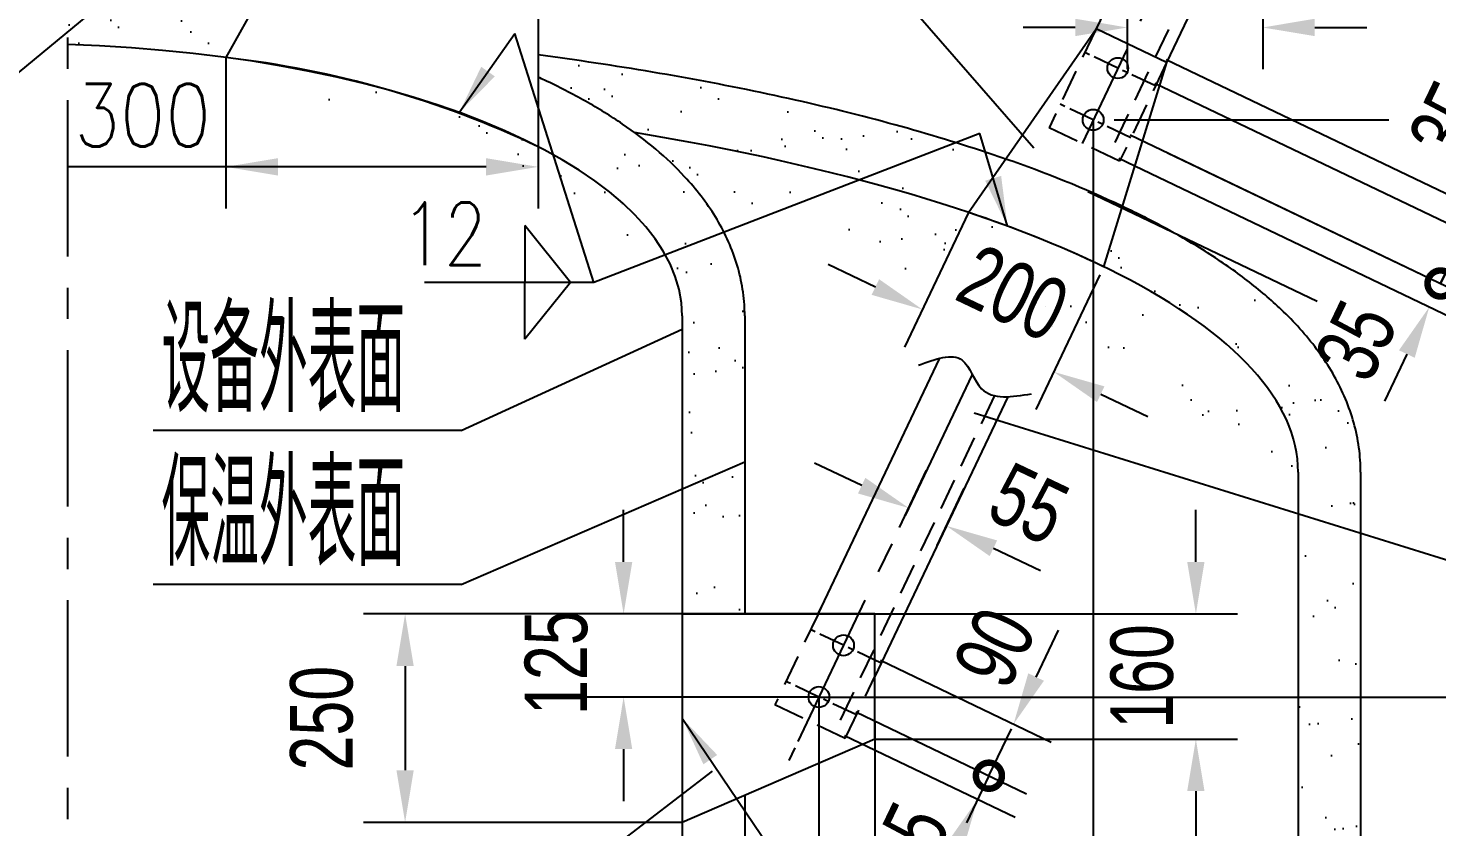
# Model space of a CAD drawing. Extents: x 148 to 221443, y -36682 to 6758.
# Drawn here: x 98401 to 99753, y -20422 to -19655 of the extents above; entities that cross this region are included whole.
import ezdxf
from ezdxf.enums import TextEntityAlignment as Align

# ---------------------------------------------------------------- set-up
doc = ezdxf.new("R2010")
doc.units = 0
doc.header["$LTSCALE"] = 10
doc.header["$MEASUREMENT"] = 0
doc.linetypes.add('CENTERX2', pattern=[4, 2.5, -0.5, 0.5, -0.5])
doc.linetypes.add('HIDDENX2', pattern=[0.75, 0.5, -0.25])
for name, color, linetype in [('1', 1, 'Continuous'), ('2', 4, 'Continuous'), ('CENTER', 1, 'CENTERX2'), ('HIDDEN', 7, 'HIDDENX2'), ('RED', 7, 'Continuous'), ('WHITE', 7, 'Continuous')]:
    doc.layers.add(name, color=color, linetype=linetype)
doc.styles.add('HZ', font='ROMS.SHX', dxfattribs={"width": 0.75, "bigfont": 'GBCBIG.SHX'})
doc.styles.get("Standard").update_dxf_attribs({"font": 'wison_e.shx', "width": 0.75, "bigfont": 'wison_c.shx'})
doc.styles.add('XW', font='ROMANS.shx', dxfattribs={"width": 0.85})
doc.dimstyles.new('DIM1', dxfattribs={"dimscale": 20, "dimtxt": 3, "dimasz": 2.5, "dimexe": 2, "dimexo": 0, "dimgap": 1, "dimtad": 0, "dimdec": 0, "dimzin": 0, "dimdsep": 46, "dimtxsty": 'Standard', "dimcen": 2, "dimclrd": 3, "dimclre": 3, "dimclrt": 3, "dimadec": 0, "dimazin": 0, "dimtfac": 0.666667, "dimtdec": 0, "dimtofl": 0, "dimtmove": 2, "dimatfit": 1, "dimfxl": 2, "dimtvp": 1.333333, "dimtolj": 1, "dimtzin": 0, "dimarcsym": 0})
pattern_1 = [(37.5, (93362.533, -32851.99), (-2.51973, 77.07295), [0, -60.8, 0, -68, 0, -65]), (7.5, (93362.53, -32851.99), (70.7911, 112.88584), [0, -32.8, 0, -54.8, 0, -21]), (327.5, (93313.33, -32851.99), (124.56567, 0.22636), [0, -20, 0, -72, 0, -94]), (317.5, (93313.33, -32851.99), (120.2451, 35.107), [0, -10, 0, -47.2, 0, -54])]

# ---------------------------------------------------------------- blocks, each defined once
blk = doc.blocks.new('_DotSmall')
at = {"layer": 'WHITE', "color": 0, "const_width": 0.5}
blk.add_lwpolyline([(-0.0625, 0, 1), (0.0625, 0, 1)], format="xyb", close=True, dxfattribs=at)
blk = doc.blocks.new('*D1300')
at = {"color": 3, "lineweight": -2}
for p, q in [((99581, -19475.9), (100027.3, -19689.5)), ((99557.5, -19525), (100003.8, -19738.6)), ((99991.2, -19672.3), (100012.8, -19627.2)), ((99946.1, -19766.4), (99924.5, -19811.5))]:
    blk.add_line(p, q, dxfattribs=at)
at = {"color": 3}
blk.add_solid([(99953.6, -19770), (99938.6, -19762.8), (99967.7, -19721.3)], dxfattribs=at)
at = {"layer": 'Defpoints', "color": 0}
for p in [(99581, -19475.9), (99557.5, -19525), (99967.7, -19721.3)]:
    blk.add_point(p, dxfattribs=at)
at = {"color": 3, "lineweight": -2, "xscale": 50, "yscale": 50, "zscale": 50, "rotation": 244.4151718538514}
blk.add_blockref('_DotSmall', (99991.2, -19672.3), dxfattribs=at)
at = {"color": 3, "insert": (99895.5, -19753.2), "char_height": 60, "attachment_point": 5, "rotation": 64.4152}
blk.add_mtext('\\A1;90', dxfattribs=at)
blk = doc.blocks.new('*D1302')
at = {"color": 3, "lineweight": -2}
for p, q in [((100085.8, -19278), (100607, -19278)), ((100567, -19328), (100567, -20247.3)), ((99160, -20297.3), (100607, -20297.3))]:
    blk.add_line(p, q, dxfattribs=at)
at = {"color": 3}
for points in [[(100575.4, -19328), (100558.7, -19328), (100567, -19278)], [(100558.7, -20247.3), (100575.4, -20247.3), (100567, -20297.3)]]:
    blk.add_solid(points, dxfattribs=at)
at = {"layer": 'Defpoints', "color": 0}
for p in [(100085.8, -19278), (99160, -20297.3), (100567, -20297.3)]:
    blk.add_point(p, dxfattribs=at)
at = {"color": 3, "insert": (100487, -19787.7), "char_height": 60, "attachment_point": 5, "rotation": 90}
blk.add_mtext('\\A1;H', dxfattribs=at)
blk = doc.blocks.new('*D1303')
at = {"color": 3, "lineweight": -2}
for p, q in [((99592.1, -19453.5), (100038.1, -19667)), ((99581, -19475.9), (100027.3, -19689.5)), ((100023.6, -19604.6), (100045.2, -19559.5)), ((99991.2, -19672.3), (99969.6, -19717.4))]:
    blk.add_line(p, q, dxfattribs=at)
at = {"color": 3}
blk.add_solid([(100016.1, -19601), (100031.1, -19608.2), (100002, -19649.7)], dxfattribs=at)
at = {"layer": 'Defpoints', "color": 0}
for p in [(99592.1, -19453.5), (99581, -19475.9), (99991.2, -19672.3)]:
    blk.add_point(p, dxfattribs=at)
at = {"color": 3, "lineweight": -2, "xscale": 50, "yscale": 50, "zscale": 50, "rotation": 64.4151718538585}
blk.add_blockref('_DotSmall', (99991.2, -19672.3), dxfattribs=at)
at = {"color": 3, "insert": (99985.6, -19562.8), "char_height": 60, "attachment_point": 5, "rotation": 64.4152}
blk.add_mtext('\\A1;35', dxfattribs=at)
blk = doc.blocks.new('_Small')
at = {"color": 0, "linetype": 'ByBlock', "lineweight": -2}
blk.add_circle((0, 0), 0.25, dxfattribs=at)
blk = doc.blocks.new('*D1304')
at = {"layer": '2', "color": 3, "linetype": 'Continuous', "lineweight": -2}
for p, q in [((99160, -20297.3), (99160, -20736.6)), ((99088.8, -20542.7), (99088.8, -20736.6)), ((99038.8, -20696.6), (98988.8, -20696.6)), ((99160, -20696.6), (99210, -20696.6))]:
    blk.add_line(p, q, dxfattribs=at)
at = {"layer": '2', "color": 3}
blk.add_solid([(99038.8, -20704.9), (99038.8, -20688.2), (99088.8, -20696.6)], dxfattribs=at)
at = {"layer": 'Defpoints', "color": 0}
for p in [(99160, -20297.3), (99088.8, -20542.7), (99160, -20696.6)]:
    blk.add_point(p, dxfattribs=at)
at = {"layer": '2', "color": 3, "lineweight": -2, "xscale": 50, "yscale": 50, "zscale": 50, "rotation": 180}
blk.add_blockref('_Small', (99160, -20696.6), dxfattribs=at)
at = {"layer": '2', "color": 3, "insert": (98937.3, -20647.8), "char_height": 60, "attachment_point": 5}
blk.add_mtext('\\A1;{\\fSimSun|b0|i0|c134|p54;≥}80', dxfattribs=at)
blk = doc.blocks.new('*D1305')
at = {"color": 3, "lineweight": -2}
for p, q in [((99160, -20297.3), (99160, -21020.4)), ((98438.5, -20971.2), (98438.5, -21020.4)), ((98488.5, -20980.4), (99110, -20980.4))]:
    blk.add_line(p, q, dxfattribs=at)
at = {"color": 3}
for points in [[(98488.5, -20972), (98488.5, -20988.7), (98438.5, -20980.4)], [(99110, -20988.7), (99110, -20972), (99160, -20980.4)]]:
    blk.add_solid(points, dxfattribs=at)
at = {"layer": 'Defpoints', "color": 0}
for p in [(99160, -20297.3), (98438.5, -20971.2), (99160, -20980.4)]:
    blk.add_point(p, dxfattribs=at)
at = {"color": 3, "insert": (98799.2, -20900.4), "char_height": 60, "attachment_point": 5}
blk.add_mtext('\\A1;Z', dxfattribs=at)
blk = doc.blocks.new('*D1306')
at = {"color": 3, "lineweight": -2}
for p, q in [((99493.3, -19685.5), (99827.5, -19845.5)), ((99482.5, -19708.1), (99816.7, -19868.1)), ((99813, -19783.2), (99834.6, -19738.1)), ((99780.6, -19850.8), (99759, -19895.9))]:
    blk.add_line(p, q, dxfattribs=at)
at = {"color": 3}
blk.add_solid([(99805.5, -19779.6), (99820.5, -19786.8), (99791.4, -19828.3)], dxfattribs=at)
at = {"layer": 'Defpoints', "color": 0}
for p in [(99493.3, -19685.5), (99482.5, -19708.1), (99780.6, -19850.8)]:
    blk.add_point(p, dxfattribs=at)
at = {"color": 3, "lineweight": -2, "xscale": 50, "yscale": 50, "zscale": 50, "rotation": 64.41517185385057}
blk.add_blockref('_DotSmall', (99780.6, -19850.8), dxfattribs=at)
at = {"color": 3, "insert": (99765.6, -19744.4), "char_height": 60, "attachment_point": 5, "rotation": 64.4152}
blk.add_mtext('\\A1;35', dxfattribs=at)
blk = doc.blocks.new('*D1307')
at = {"color": 3, "lineweight": -2}
for p, q in [((99458.7, -19757.7), (99792.9, -19917.7)), ((99447.9, -19780.2), (99782.1, -19940.2)), ((99756.8, -19900.4), (99778.4, -19855.3)), ((99724.5, -19968.1), (99702.9, -20013.2))]:
    blk.add_line(p, q, dxfattribs=at)
at = {"color": 3}
blk.add_solid([(99732, -19971.7), (99716.9, -19964.5), (99746, -19923)], dxfattribs=at)
at = {"layer": 'Defpoints', "color": 0}
for p in [(99458.7, -19757.7), (99447.9, -19780.2), (99756.8, -19900.4)]:
    blk.add_point(p, dxfattribs=at)
at = {"color": 3, "lineweight": -2, "xscale": 50, "yscale": 50, "zscale": 50, "rotation": 244.4151718538434}
blk.add_blockref('_DotSmall', (99756.8, -19900.4), dxfattribs=at)
at = {"color": 3, "insert": (99675.9, -19955.3), "char_height": 60, "attachment_point": 5, "rotation": 64.4152}
blk.add_mtext('\\A1;35', dxfattribs=at)
blk = doc.blocks.new('*D1308')
at = {"color": 3, "lineweight": -2}
for p, q in [((99482.5, -19708.1), (99816.7, -19868.1)), ((99458.7, -19757.7), (99792.9, -19917.7)), ((99780.6, -19850.8), (99756.8, -19900.4))]:
    blk.add_line(p, q, dxfattribs=at)
at = {"layer": 'Defpoints', "color": 0}
for p in [(99482.5, -19708.1), (99458.7, -19757.7), (99756.8, -19900.4)]:
    blk.add_point(p, dxfattribs=at)
at = {"color": 3, "lineweight": -2, "xscale": 50, "yscale": 50, "zscale": 50}
for p, rotation in [((99780.6, -19850.8), 64.41517185385604), ((99756.8, -19900.4), 244.415171853856)]:
    blk.add_blockref('_DotSmall', p, dxfattribs=dict(at, rotation=rotation))
at = {"color": 3, "insert": (99839.5, -19891.6), "char_height": 60, "attachment_point": 5, "rotation": 64.4152}
blk.add_mtext('\\A1;90', dxfattribs=at)
blk = doc.blocks.new('*D1309')
at = {"color": 3, "lineweight": -2}
for p, q in [((99201.1, -20094.4), (99155.9, -20072.9)), ((99237.3, -20134.6), (99263.4, -20079.7)), ((99273.4, -20151.8), (99299.5, -20096.9)), ((99327.5, -20154.5), (99372.7, -20176))]:
    blk.add_line(p, q, dxfattribs=at)
at = {"color": 3}
for points in [[(99197.5, -20101.9), (99204.6, -20086.9), (99246.2, -20115.9)], [(99331.1, -20147), (99323.9, -20162), (99282.3, -20133)]]:
    blk.add_solid(points, dxfattribs=at)
at = {"layer": 'Defpoints', "color": 0}
for p in [(99237.3, -20134.6), (99282.3, -20133), (99273.4, -20151.8)]:
    blk.add_point(p, dxfattribs=at)
at = {"color": 3, "insert": (99361.6, -20112), "char_height": 60, "attachment_point": 5, "rotation": 334.5727}
blk.add_mtext('\\A1;55', dxfattribs=at)
blk = doc.blocks.new('*D1310')
at = {"layer": 'Defpoints', "color": 0}
for p in [(98972.5, -20217.6), (99213.6, -20217.6), (99160, -20297.3)]:
    blk.add_point(p, dxfattribs=at)
at = {"layer": 'RED', "color": 3, "lineweight": -2}
for p, q in [((98972.5, -20167.6), (98972.5, -20117.6)), ((99213.6, -20217.6), (98932.5, -20217.6)), ((99160, -20297.3), (98932.5, -20297.3)), ((98972.5, -20347.3), (98972.5, -20397.3))]:
    blk.add_line(p, q, dxfattribs=at)
at = {"layer": 'RED', "color": 3}
for points in [[(98964.2, -20167.6), (98980.8, -20167.6), (98972.5, -20217.6)], [(98980.8, -20347.3), (98964.2, -20347.3), (98972.5, -20297.3)]]:
    blk.add_solid(points, dxfattribs=at)
at = {"layer": 'RED', "color": 3, "insert": (98907.9, -20264.3), "char_height": 60, "attachment_point": 5, "rotation": 90}
blk.add_mtext('\\A1;125', dxfattribs=at)
blk = doc.blocks.new('*D1311')
at = {"color": 3, "lineweight": -2}
for p, q in [((99303.6, -19832.2), (99242.2, -19961.4)), ((99214.2, -19903.8), (99169, -19882.3)), ((99429.6, -19892.2), (99368.2, -20021.3)), ((99430.5, -20006.7), (99475.7, -20028.1))]:
    blk.add_line(p, q, dxfattribs=at)
at = {"color": 3}
for points in [[(99210.6, -19911.3), (99217.8, -19896.3), (99259.3, -19925.3)], [(99434.1, -19999.1), (99427, -20014.2), (99385.4, -19985.2)]]:
    blk.add_solid(points, dxfattribs=at)
at = {"layer": 'Defpoints', "color": 0}
for p in [(99303.6, -19832.2), (99429.6, -19892.2), (99385.4, -19985.2)]:
    blk.add_point(p, dxfattribs=at)
at = {"color": 3, "insert": (99346.4, -19909.7), "char_height": 60, "attachment_point": 5, "rotation": 334.5727}
blk.add_mtext('\\A1;200', dxfattribs=at)
blk = doc.blocks.new('*D1312')
at = {"color": 3, "lineweight": -2}
for p, q in [((99195.4, -20311.6), (99359.3, -20390.1)), ((99184.6, -20334.2), (99348.5, -20412.6)), ((99323.2, -20372.8), (99344.8, -20327.7)), ((99290.8, -20440.5), (99269.2, -20485.6))]:
    blk.add_line(p, q, dxfattribs=at)
at = {"color": 3}
blk.add_solid([(99298.3, -20444.1), (99283.3, -20436.9), (99312.4, -20395.4)], dxfattribs=at)
at = {"layer": 'Defpoints', "color": 0}
for p in [(99195.4, -20311.6), (99184.6, -20334.2), (99323.2, -20372.8)]:
    blk.add_point(p, dxfattribs=at)
at = {"color": 3, "lineweight": -2, "xscale": 50, "yscale": 50, "zscale": 50, "rotation": 244.4151718538506}
blk.add_blockref('_DotSmall', (99323.2, -20372.8), dxfattribs=at)
at = {"color": 3, "insert": (99246.3, -20437), "char_height": 60, "attachment_point": 5, "rotation": 64.4152}
blk.add_mtext('\\A1;35', dxfattribs=at)
blk = doc.blocks.new('*D1313')
at = {"color": 3, "lineweight": -2}
for p, q in [((99028.8, -20217.6), (98722.7, -20217.6)), ((98762.7, -20267.6), (98762.7, -20367.6)), ((99028.8, -20417.6), (98722.7, -20417.6))]:
    blk.add_line(p, q, dxfattribs=at)
at = {"color": 3}
for points in [[(98771, -20267.6), (98754.4, -20267.6), (98762.7, -20217.6)], [(98754.4, -20367.6), (98771, -20367.6), (98762.7, -20417.6)]]:
    blk.add_solid(points, dxfattribs=at)
at = {"layer": 'Defpoints', "color": 0}
for p in [(99028.8, -20217.6), (98762.7, -20417.6), (99028.8, -20417.6)]:
    blk.add_point(p, dxfattribs=at)
at = {"color": 3, "insert": (98682.7, -20317.6), "char_height": 60, "attachment_point": 5, "rotation": 90}
blk.add_mtext('\\A1;250', dxfattribs=at)
blk = doc.blocks.new('*D1314')
at = {"color": 3, "lineweight": -2}
for p, q in [((99521.9, -20167.6), (99521.9, -20117.6)), ((99213.6, -20217.6), (99561.9, -20217.6)), ((99213.6, -20337.6), (99561.9, -20337.6)), ((99521.9, -20387.6), (99521.9, -20437.6))]:
    blk.add_line(p, q, dxfattribs=at)
at = {"color": 3}
for points in [[(99513.6, -20167.6), (99530.2, -20167.6), (99521.9, -20217.6)], [(99530.2, -20387.6), (99513.6, -20387.6), (99521.9, -20337.6)]]:
    blk.add_solid(points, dxfattribs=at)
at = {"layer": 'Defpoints', "color": 0}
for p in [(99213.6, -20217.6), (99213.6, -20337.6), (99521.9, -20337.6)]:
    blk.add_point(p, dxfattribs=at)
at = {"color": 3, "insert": (99470.3, -20277.6), "char_height": 60, "attachment_point": 5, "rotation": 90}
blk.add_mtext('\\A1;160', dxfattribs=at)
blk = doc.blocks.new('*D1315')
at = {"color": 3, "lineweight": -2}
for p, q in [((99368.5, -20278.1), (99390.1, -20233)), ((99219.1, -20262), (99383, -20340.5)), ((99195.4, -20311.6), (99359.3, -20390.1)), ((99323.2, -20372.8), (99301.6, -20417.9))]:
    blk.add_line(p, q, dxfattribs=at)
at = {"color": 3}
blk.add_solid([(99361, -20274.5), (99376, -20281.7), (99346.9, -20323.2)], dxfattribs=at)
at = {"layer": 'Defpoints', "color": 0}
for p in [(99219.1, -20262), (99195.4, -20311.6), (99323.2, -20372.8)]:
    blk.add_point(p, dxfattribs=at)
at = {"color": 3, "lineweight": -2, "xscale": 50, "yscale": 50, "zscale": 50, "rotation": 64.41517185385604}
blk.add_blockref('_DotSmall', (99323.2, -20372.8), dxfattribs=at)
at = {"color": 3, "insert": (99328.9, -20249.7), "char_height": 60, "attachment_point": 5, "rotation": 64.4152}
blk.add_mtext('\\A1;90', dxfattribs=at)
blk = doc.blocks.new('*D1324')
at = {"color": 3, "lineweight": -2}
for p, q in [((99456.1, -19564), (99456.1, -19694.7)), ((99586.1, -19564), (99586.1, -19694.7)), ((99406.1, -19654.7), (99356.1, -19654.7)), ((99636.1, -19654.7), (99686.1, -19654.7))]:
    blk.add_line(p, q, dxfattribs=at)
at = {"color": 3}
for points in [[(99406.1, -19663), (99406.1, -19646.3), (99456.1, -19654.7)], [(99636.1, -19646.3), (99636.1, -19663), (99586.1, -19654.7)]]:
    blk.add_solid(points, dxfattribs=at)
at = {"layer": 'Defpoints', "color": 0}
for p in [(99456.1, -19564), (99586.1, -19564), (99456.1, -19654.7)]:
    blk.add_point(p, dxfattribs=at)
at = {"color": 3, "insert": (99371.9, -19609.3), "char_height": 60, "attachment_point": 5}
blk.add_mtext('\\A1;170', dxfattribs=at)
blk = doc.blocks.new('*D1352')
at = {"color": 3, "linetype": 'Continuous', "lineweight": -2}
for p, q in [((99423.3, -19743.3), (99423.3, -21169)), ((98438.5, -20980.4), (98438.5, -21169)), ((99373.3, -21129), (98488.5, -21129))]:
    blk.add_line(p, q, dxfattribs=at)
at = {"color": 3}
for points in [[(98488.5, -21120.7), (98488.5, -21137.4), (98438.5, -21129)], [(99373.3, -21137.4), (99373.3, -21120.7), (99423.3, -21129)]]:
    blk.add_solid(points, dxfattribs=at)
at = {"layer": 'Defpoints', "color": 0}
for p in [(99423.3, -19743.3), (98438.5, -20980.4), (98438.5, -21129)]:
    blk.add_point(p, dxfattribs=at)
at = {"color": 3, "insert": (98930.9, -21049), "char_height": 60, "attachment_point": 5}
blk.add_mtext('\\A1;Z', dxfattribs=at)

msp = doc.modelspace()

# ---------------------------------------------------------------- hatches: boundary and pattern name
at = {"linetype": 'Continuous'}
h = msp.add_hatch(dxfattribs=at)
h.set_pattern_fill('AR-SAND', color=3, scale=40, style=0)
h.set_pattern_definition([(37.5, (96627.384, -23571.28), (-2.5197, 77.07295), [0, -60.8, 0, -68, 0, -65]), (7.5, (96627.38, -23571.28), (70.791, 112.8858), [0, -32.8, 0, -54.8, 0, -21]), (327.5, (96578.184, -23571.28), (124.5657, 0.2264), [0, -20, 0, -72, 0, -94]), (317.5, (96578.18, -23571.28), (120.245, 35.107), [0, -10, 0, -47.2, 0, -54])])
edge = h.paths.add_edge_path()
edge.add_ellipse((98392.1953, -19931.5919), major_axis=(-636.566, 0), ratio=0.410188239, start_angle=253.6611762, end_angle=265.8320478, ccw=False)
edge.add_line((98571.2722, -19681.025), (98611.4277, -19625.808))
edge.add_spline(control_points=[(98611.4277, -19625.808), (98611.0967, -19625.7603), (98610.7656, -19625.7128), (98583.4502, -19621.8028), (98555.9214, -19618.6635), (98500.1812, -19613.8664), (98471.9702, -19612.2088), (98441.9072, -19611.2467), (98440.1844, -19611.1944), (98438.4612, -19611.1448)], knot_values=[4.375051353, 4.375051353, 4.375051353, 4.375051353, 4.376633798, 4.376633798, 4.505579755, 4.505579755, 4.634525712, 4.634525712, 4.642362146, 4.642362146, 4.642362146, 4.642362146], degree=3, periodic=0)
edge.add_line((98438.4612, -19611.1448), (98438.4612, -19671.1706))
h.paths.add_polyline_path([(98590.5276, -19683.478), (98622.0158, -19627.3727), (98621.5143, -19627.2967), (98620.7956, -19627.1881), (98620.0766, -19627.0799), (98619.3573, -19626.972), (98618.6378, -19626.8645), (98617.918, -19626.7573), (98617.1979, -19626.6504), (98616.4775, -19626.5439), (98615.7569, -19626.4377), (98615.036, -19626.3319), (98614.3149, -19626.2264), (98613.5935, -19626.1213), (98612.8718, -19626.0165), (98612.1499, -19625.9121), (98611.4277, -19625.808), (98571.2722, -19681.025), (98574.9045, -19681.4666), (98578.5304, -19681.9171), (98582.1497, -19682.3764), (98585.7623, -19682.8446), (98589.368, -19683.3215)])
h = msp.add_hatch(dxfattribs=at)
h.set_pattern_fill('AR-SAND', color=3, scale=40, style=0)
h.set_pattern_definition(pattern_1)
edge = h.paths.add_edge_path()
edge.add_ellipse((98392.1953, -20081.3703), major_axis=(-1227.8837, 0), ratio=0.302766135, start_angle=228.9344487, end_angle=241.2478364, ccw=False)
edge.add_line((99198.8192, -19801.0775), (99291.5971, -19765.3034))
edge.add_spline(control_points=[(99291.5971, -19765.3034), (99266.7712, -19757.5517), (99240.969, -19750.1461), (99181.1273, -19734.3552), (99146.601, -19726.164), (99075.0958, -19710.9446), (99038.1172, -19703.9167), (98964.4363, -19691.4797), (98927.8602, -19685.9974), (98890.5281, -19681.0724)], knot_values=[3.911583305, 3.911583305, 3.911583305, 3.911583305, 3.995512867, 3.995512867, 4.099656262, 4.099656262, 4.203799657, 4.203799657, 4.30146577, 4.30146577, 4.30146577, 4.30146577], degree=3, periodic=0)
edge.add_line((98890.5281, -19681.0724), (98890.5281, -19702.4543))
edge.add_spline(control_points=[(98890.5281, -19702.4543), (98892.5408, -19703.3727), (98894.5416, -19704.2978), (98910.2048, -19711.6341), (98923.3144, -19718.3481), (98948.3306, -19732.411), (98960.2376, -19739.7597), (98975.3576, -19750.0717), (98979.134, -19752.7374), (98982.8343, -19755.4437)], knot_values=[3.652693621, 3.652693621, 3.652693621, 3.652693621, 3.665622625, 3.665622625, 3.754513599, 3.754513599, 3.843404574, 3.843404574, 3.873778973, 3.873778973, 3.873778973, 3.873778973], degree=3, periodic=0)
edge = h.paths.add_edge_path()
edge.add_ellipse((98392.1953, -20081.3703), major_axis=(-1227.8837, 0), ratio=0.302766135, start_angle=222.0790366, end_angle=228.9344487, ccw=False)
edge.add_line((99303.5565, -19832.2324), (99327.0261, -19798.4831))
edge.add_line((99327.0261, -19798.4831), (99319.8335, -19774.4101))
edge.add_spline(control_points=[(99319.8335, -19774.4101), (99316.3643, -19773.2543), (99312.8742, -19772.1057), (99303.4987, -19769.0574), (99297.5762, -19767.1703), (99291.5971, -19765.3034)], knot_values=[3.879269272, 3.879269272, 3.879269272, 3.879269272, 3.891369473, 3.891369473, 3.911583305, 3.911583305, 3.911583305, 3.911583305], degree=3, periodic=0)
edge.add_line((99291.5971, -19765.3034), (99198.8192, -19801.0775))
edge = h.paths.add_edge_path()
edge.add_spline(control_points=[(99680.079, -20081.3746), (99680.079, -20080.5876), (99680.0737, -20079.8006), (99679.9524, -20070.9177), (99679.2695, -20062.8307), (99676.7972, -20046.8328), (99675.0087, -20038.9228), (99670.4137, -20023.398), (99667.6083, -20015.7834), (99661.0868, -20000.9113), (99657.3714, -19993.6532), (99649.1284, -19979.506), (99644.6011, -19972.6162), (99634.8105, -19959.1858), (99629.5471, -19952.6448), (99618.3372, -19939.8789), (99612.3905, -19933.6536), (99596.02, -19917.7699), (99585.08, -19908.3337), (99561.5988, -19890.064), (99549.0562, -19881.2303), (99524.3325, -19865.3192), (99512.3594, -19858.1724), (99499.8268, -19851.2016)], knot_values=[3.141585089, 3.141585089, 3.141585089, 3.141585089, 3.145727778, 3.145727778, 3.188346973, 3.188346973, 3.230966167, 3.230966167, 3.273585362, 3.273585362, 3.316204557, 3.316204557, 3.358823752, 3.358823752, 3.401442946, 3.401442946, 3.444062141, 3.444062141, 3.512694928, 3.512694928, 3.581327716, 3.581327716, 3.640067184, 3.640067184, 3.640067184, 3.640067184], degree=3, periodic=0)
edge.add_line((99499.8268, -19851.2016), (99450.7903, -19827.7232))
edge.add_line((99450.7903, -19827.7232), (99433.3448, -19884.2916))
edge.add_ellipse((98392.1953, -20081.3703), major_axis=(-1227.8837, 0), ratio=0.302766135, start_angle=180, end_angle=212.0136396, ccw=False)
edge.add_line((99620.079, -20081.3703), (99620.079, -20121.5637))
edge.add_line((99620.079, -20121.5637), (99680.079, -20140.214))
edge.add_line((99680.079, -20140.214), (99680.079, -20081.3746))
h.paths.add_polyline_path([(99620.079, -20454.9963), (99680.079, -20478.2195), (99680.079, -20140.214), (99620.079, -20121.5637)])
h = msp.add_hatch(dxfattribs=at)
h.set_pattern_fill('AR-SAND', color=3, scale=40, style=0)
h.set_pattern_definition(pattern_1)
edge = h.paths.add_edge_path()
edge.add_ellipse((98392.1953, -19931.5919), major_axis=(-636.566, 0), ratio=0.410188239, start_angle=192.984022, end_angle=216.3053053, ccw=False)
edge.add_ellipse((98392.1953, -19931.5919), major_axis=(-636.566, 0), ratio=0.410188239, start_angle=180, end_angle=192.984022)
edge.add_line((99012.4861, -19872.9254), (99068.883, -19851.1794))
edge.add_spline(control_points=[(99068.883, -19851.1794), (99066.3518, -19846.195), (99063.6088, -19841.3064), (99056.4823, -19829.6872), (99051.8981, -19823.0582), (99042.0195, -19810.1908), (99036.725, -19803.9517), (99022.5816, -19788.7098), (99013.3106, -19779.9431), (98996.8088, -19766.0226), (98989.9628, -19760.6575), (98982.8343, -19755.4437)], knot_values=[3.346953778, 3.346953778, 3.346953778, 3.346953778, 3.388057836, 3.388057836, 3.446671953, 3.446671953, 3.50528607, 3.50528607, 3.594177045, 3.594177045, 3.652693621, 3.652693621, 3.652693621, 3.652693621], degree=3, periodic=0)
edge.add_ellipse((98392.1953, -20081.3703), major_axis=(-1227.8837, 0), ratio=0.302766135, start_angle=241.2478364, end_angle=245.8734135)
edge.add_line((98894.0977, -19742.0841), (98905.187, -19776.9907))
edge = h.paths.add_edge_path()
edge.add_spline(control_points=[(99088.7611, -19931.5638), (99088.7609, -19929.9425), (99088.7371, -19928.3211), (99088.4568, -19918.7445), (99087.6533, -19910.8073), (99084.95, -19895.1322), (99083.051, -19887.395), (99078.2499, -19872.2415), (99075.3487, -19864.8251), (99071.001, -19855.4436), (99069.9612, -19853.3028), (99068.883, -19851.1794)], knot_values=[3.141661372, 3.141661372, 3.141661372, 3.141661372, 3.153601368, 3.153601368, 3.212215485, 3.212215485, 3.270829602, 3.270829602, 3.329443719, 3.329443719, 3.346953778, 3.346953778, 3.346953778, 3.346953778], degree=3, periodic=0)
edge.add_line((99068.883, -19851.1794), (99012.4861, -19872.9254))
edge.add_ellipse((98392.1953, -19931.5919), major_axis=(-636.566, 0), ratio=0.410188239, start_angle=180, end_angle=192.984022, ccw=False)
edge.add_line((99028.7613, -19931.5919), (99028.7613, -20097.5926))
edge.add_line((99028.7613, -20097.5926), (99088.7611, -20071.6594))
edge.add_line((99088.7611, -20071.6594), (99088.7611, -19931.5638))
h.paths.add_polyline_path([(99028.7613, -20217.6226), (99088.7611, -20217.6226), (99088.7611, -20071.6594), (99028.7613, -20097.5926)])

# ---------------------------------------------------------------- linework, layer by layer
at = {"color": 3}
for p, q in [((99443.3219, -19743.3481), (99707.104, -19743.3481)), ((99494.7944, -19774.94), (99972.7872, -20003.8002)), ((99418.0465, -19812.0457), (99638.209, -19917.4582))]:
    msp.add_line(p, q, dxfattribs=at)
at = {"linetype": 'Continuous'}
for p, q in [((98877.6413, -19844.7002), (98877.6413, -19899.3147)), ((98921.376, -19899.3147), (98877.6413, -19844.7002)), ((98877.6413, -19953.9291), (98877.6413, -19899.3147)), ((98921.376, -19899.3147), (98877.6413, -19953.9291))]:
    msp.add_line(p, q, dxfattribs=at)
at = {"color": 3, "linetype": 'Continuous'}
for p, q in [((99028.7613, -19931.5919), (99028.7613, -20851.8708)), ((99088.7611, -19931.5638), (99088.7611, -20217.6226)), ((99620.079, -20081.3703), (99620.079, -20851.8709)), ((99680.079, -20081.3746), (99680.079, -20854.2084)), ((99088.7611, -20391.6513), (99088.7611, -20854.2084))]:
    msp.add_line(p, q, dxfattribs=at)
at = {"color": 3}
msp.add_arc((99007.3203, -20762.3647), 1035.9533, 64.6280585, 71.3163209, dxfattribs=at)
msp.add_arc((99007.3203, -20762.3647), 1035.9533, 63.238201, 64.6280585)
at = {"color": 3, "linetype": 'Continuous'}
for centre, major_axis, ratio, end_param in [((98392.1953, -19931.5919), (-636.566, 0), 0.410188239, 4.639644492), ((98392.1953, -20081.3703), (-1227.8837, 0), 0.302766135, 4.210569058)]:
    msp.add_ellipse(centre, major_axis=major_axis, ratio=ratio, start_param=3.141592654, end_param=end_param, dxfattribs=at)
for points, knots in [([(99339.1808, -19781.0045), (99329.416, -19777.599), (99319.4755, -19774.2521), (99279.1475, -19761.1397), (99247.4007, -19751.8432), (99181.1273, -19734.3552), (99146.601, -19726.164), (99075.0958, -19710.9446), (99038.1172, -19703.9167), (98964.4363, -19691.4797), (98927.8602, -19685.9974), (98890.5281, -19681.0724)], [3.856517065, 3.856517065, 3.856517065, 3.856517065, 3.8913694726, 3.8913694726, 3.9955128674, 3.9955128674, 4.0996562623, 4.0996562623, 4.2037996571, 4.2037996571, 4.3014657702, 4.3014657702, 4.3014657702, 4.3014657702]), ([(99088.7611, -19931.5638), (99088.7609, -19929.9425), (99088.7371, -19928.3211), (99088.4568, -19918.7445), (99087.6533, -19910.8073), (99084.95, -19895.1322), (99083.051, -19887.395), (99078.2499, -19872.2415), (99075.3487, -19864.8251), (99068.6535, -19850.3779), (99064.8601, -19843.3467), (99056.4823, -19829.6872), (99051.8981, -19823.0582), (99042.0195, -19810.1908), (99036.725, -19803.9517), (99022.5816, -19788.7098), (99013.3106, -19779.9431), (98993.4085, -19763.1541), (98982.7761, -19755.1313), (98960.2376, -19739.7597), (98948.3306, -19732.411), (98923.3144, -19718.3481), (98910.2048, -19711.6341), (98894.5416, -19704.2978), (98892.5408, -19703.3727), (98890.5281, -19702.4543)], [3.1416613717, 3.1416613717, 3.1416613717, 3.1416613717, 3.1536013684, 3.1536013684, 3.2122154854, 3.2122154854, 3.2708296023, 3.2708296023, 3.3294437193, 3.3294437193, 3.3880578363, 3.3880578363, 3.4466719532, 3.4466719532, 3.5052860702, 3.5052860702, 3.5941770448, 3.5941770448, 3.6830680195, 3.6830680195, 3.7719589941, 3.7719589941, 3.8608499688, 3.8608499688, 3.8737789726, 3.8737789726, 3.8737789726, 3.8737789726]), ([(99680.079, -20081.3746), (99680.079, -20080.5876), (99680.0737, -20079.8006), (99679.9524, -20070.9177), (99679.2695, -20062.8307), (99676.7972, -20046.8328), (99675.0087, -20038.9228), (99670.4137, -20023.398), (99667.6083, -20015.7834), (99661.0868, -20000.9113), (99657.3714, -19993.6532), (99649.1284, -19979.506), (99644.6011, -19972.6162), (99634.8105, -19959.1858), (99629.5471, -19952.6448), (99618.3372, -19939.8789), (99612.3905, -19933.6536), (99596.02, -19917.7699), (99585.08, -19908.3337), (99561.5988, -19890.064), (99549.0562, -19881.2303), (99522.4121, -19864.0834), (99508.3101, -19855.7704), (99479.9897, -19840.3824), (99465.9084, -19833.265), (99451.2187, -19826.334)], [3.1415850893, 3.1415850893, 3.1415850893, 3.1415850893, 3.145727778, 3.145727778, 3.1883469727, 3.1883469727, 3.2309661674, 3.2309661674, 3.2735853621, 3.2735853621, 3.3162045568, 3.3162045568, 3.3588237515, 3.3588237515, 3.4014429462, 3.4014429462, 3.4440621409, 3.4440621409, 3.5126949283, 3.5126949283, 3.5813277156, 3.5813277156, 3.649960503, 3.649960503, 3.7120996909, 3.7120996909, 3.7120996909, 3.7120996909])]:
    msp.add_open_spline(points, degree=3, knots=knots, dxfattribs=at)
at = {"color": 6}
msp.add_spline([(99255.5551, -19978.9217), (99297.5556, -19974.0403), (99316.1139, -20001.376), (99363.975, -20006.2573)], degree=3, dxfattribs=at)
at = {"layer": '1', "color": 7}
for p, q in [((99213.5804, -20217.6226), (99028.7613, -20217.6226)), ((99213.5804, -20337.6226), (99213.5804, -20217.6226)), ((99213.5804, -20337.6226), (99028.7613, -20417.6226))]:
    msp.add_line(p, q, dxfattribs=at)
at = {"layer": '1'}
msp.add_line((99159.0889, -20217.6226), (99162.705, -20210.0165), dxfattribs=at)
at = {"layer": '2', "color": 3, "linetype": 'Continuous'}
for p, q in [((98334.0846, -19745.4635), (98810.5281, -19352.0286)), ((99171.9719, -19546.9988), (99366.4125, -19770.2058)), ((98814.6997, -19736.2861), (98868.1282, -19660.3376)), ((98944.0472, -19899.3147), (98868.1282, -19660.3376)), ((98590.5281, -19683.477), (98590.5281, -19828.4695)), ((98890.5281, -19703.477), (98890.5281, -19828.4695)), ((99314.4767, -19756.4813), (98944.0472, -19899.3147)), ((99341.0601, -19845.4538), (99314.4767, -19756.4813)), ((98840.5281, -19788.4695), (98438.4612, -19788.4695)), ((98944.0472, -19899.3147), (98781.1719, -19899.3147)), ((98816.4146, -20041.5989), (99028.7613, -19944.2543)), ((100043.4718, -20253.1707), (99309.1733, -20024.9221)), ((98816.4146, -20041.5989), (98520.8548, -20041.5989)), ((98816.4146, -20189.3736), (99088.7611, -20071.6594)), ((98816.4146, -20189.3736), (98520.8548, -20189.3736)), ((99028.7613, -20317.6226), (99183.9739, -20546.5524)), ((99213.5804, -20320.3367), (99213.5804, -20736.552))]:
    msp.add_line(p, q, dxfattribs=at)
msp.add_lwpolyline([(98636.7435, -20563.1068), (98804.3823, -20563.1068), (99057.8283, -20368.5355)], dxfattribs=at)
for points in [[(98848.8607, -19701.6303), (98835.7745, -19692.4244), (98814.6997, -19736.2861)], [(98640.5281, -19780.1362), (98640.5281, -19796.8029), (98590.5281, -19788.4695)], [(98840.5281, -19780.1362), (98840.5281, -19796.8029), (98890.5281, -19788.4695)], [(99334.9708, -19797.1457), (99319.6405, -19801.7261), (99341.0469, -19845.427)], [(99049.076, -20361.8415), (99062.3192, -20352.8627), (99028.7613, -20317.6226)]]:
    msp.add_solid(points, dxfattribs=at)
at = {"layer": 'CENTER', "ltscale": 6}
for p, q in [((99558.5445, -19458.9195), (99412.5878, -19765.9264)), ((98438.4612, -19484.4247), (98438.4612, -20971.171)), ((99307.202, -19987.5958), (99136.765, -20346.0945))]:
    msp.add_line(p, q, dxfattribs=at)
at = {"layer": 'CENTER'}
for p, q in [((99483.0622, -19710.8505), (99415.3274, -19678.6481)), ((99459.4471, -19760.5227), (99391.7123, -19728.3203)), ((99219.7056, -20264.7972), (99151.9708, -20232.5948)), ((99219.7056, -20264.7972), (99151.9708, -20232.5948)), ((99196.0906, -20314.4694), (99128.3557, -20282.267)), ((99196.0906, -20314.4694), (99128.3557, -20282.267)), ((99136.765, -20346.0945), (99130.998, -20358.2248))]:
    msp.add_line(p, q, dxfattribs=at)
at = {"layer": 'HIDDEN', "ltscale": 6}
for p, q in [((99592.1374, -19453.4725), (99437.8754, -19777.9486)), ((99426.0615, -19656.0698), (99380.9782, -19750.8986)), ((99493.7964, -19688.2722), (99448.713, -19783.101)), ((99448.713, -19783.101), (99380.9782, -19750.8986)), ((99328.4973, -20008.0155), (99174.5189, -20331.8953)), ((99159.1582, -20217.6226), (99117.6216, -20304.8453)), ((99185.3564, -20337.0477), (99213.5804, -20277.6811)), ((99185.3564, -20337.0477), (99117.6216, -20304.8453))]:
    msp.add_line(p, q, dxfattribs=at)
at = {"layer": 'RED'}
for p, q in [((98785.5281, -19336.0286), (98590.5281, -19683.477)), ((98890.5281, -19336.0286), (98890.5281, -19769.1238)), ((99469.8197, -19564.0286), (99426.0615, -19656.0698)), ((99552.8641, -19564.0286), (99493.7964, -19688.2722)), ((99303.5565, -19832.2324), (99426.0615, -19656.0698)), ((99493.7964, -19688.2722), (99426.0615, -19656.0698)), ((99493.7964, -19688.2722), (99433.3448, -19884.2916)), ((99275.8204, -19972.0885), (99159.0889, -20217.6226)), ((99341.308, -20009.0176), (99213.5804, -20277.6811)), ((99028.7613, -20217.6226), (99028.7613, -20417.6226)), ((99028.7613, -20294.4385), (99028.7613, -20417.6226))]:
    msp.add_line(p, q, dxfattribs=at)
for centre in [(99446.937, -19693.6759), (99423.3219, -19743.3481), (99183.5804, -20247.6226), (99183.5804, -20247.6226), (99159.9653, -20297.2948), (99159.9653, -20297.2948)]:
    msp.add_circle(centre, 10, dxfattribs=at)
for centre, radius, start, end in [((98481.3653, -20634.085), 956.8553, 64.6838912, 83.4491488), ((98956.0526, -20886.4071), 1109.9745, 64.5322531, 71.7554284)]:
    msp.add_arc(centre, radius, start, end, dxfattribs=at)

# ---------------------------------------------------------------- texts
at = {"color": 3, "linetype": 'Continuous', "style": 'XW', "width": 0.8}
msp.add_text('12', height=60, dxfattribs=at).set_placement((98841.1686, -19852.653), align=Align.MIDDLE_RIGHT)
at = {"color": 3, "linetype": 'Continuous', "insert": (98510.7031, -19738.9266), "char_height": 60, "attachment_point": 5, "style": 'XW'}
msp.add_mtext('\\A1;300', dxfattribs=at)
at = {"layer": '2', "color": 3, "linetype": 'Continuous', "style": 'HZ', "width": 0.65}
for s, p in [('设备外表面', (98528.7728, -20023.7916)), ('保温外表面', (98528.7728, -20171.5662))]:
    msp.add_text(s, height=100, dxfattribs=at).set_placement(p)

# ---------------------------------------------------------------- dimensions: what is measured, and where the dimension line sits
for base, p1, p2, text, picture, middle in [((100567.039, -20297.2948), (100085.7514, -19278.0286), (99159.9653, -20297.2948), 'H', '*D1302', (100487.039, -19787.6617)), ((98762.6885, -20417.6226), (99028.7613, -20217.6226), (99028.7613, -20417.6226), '250', '*D1313', (98682.6885, -20317.6226))]:
    dim = msp.add_linear_dim(base=base, p1=p1, p2=p2, angle=90, text=text, dimstyle='DIM1', override={"dimtxt": 3})
    dim.commit()
    dim.dimension.update_dxf_attribs({"geometry": picture, "text_midpoint": middle})
for base, p1, p2, angle, text, override, picture, middle, dimtype in [((99991.2087, -19672.2646), (99592.1374, -19453.4725), (99581.0194, -19475.8683), 244.4151719, '35', {"dimtxt": 3, "dimblk2": 'DotSmall', "dimsah": 1}, '*D1303', (99985.5512, -19562.8341), 160), ((99967.7075, -19721.3488), (99581.0194, -19475.8683), (99557.5167, -19524.9519), 244.4151719, '90', {"dimtxt": 3, "dimblk1": 'DotSmall', "dimsah": 1}, '*D1300', (99895.4791, -19753.2389), 160), ((99780.5975, -19850.8017), (99493.2643, -19685.5104), (99482.4681, -19708.0591), 244.4151719, '35', {"dimtxt": 3, "dimblk2": 'DotSmall', "dimsah": 1}, '*D1306', (99765.6472, -19744.4163), 160), ((99756.846, -19900.4088), (99482.4681, -19708.0591), (99458.7165, -19757.6661), 244.4151719, '90', {"dimtxt": 3, "dimblk1": 'DotSmall', "dimblk2": 'DotSmall', "dimsah": 1}, '*D1308', (99839.5454, -19891.5781), 160), ((99756.846, -19900.4088), (99447.9204, -19780.2148), (99458.7165, -19757.6661), 244.4151719, '35', {"dimtxt": 3, "dimblk2": 'DotSmall', "dimsah": 1}, '*D1307', (99675.9447, -19955.2971), 160), ((99385.3779, -19985.1857), (99303.5565, -19832.2324), (99429.605, -19892.1582), 334.5727146, '200', {"dimtxt": 3}, '*D1311', (99346.3984, -19909.6992), 161), ((99282.3452, -20133.0406), (99237.2999, -20134.6286), (99273.4251, -20151.8032), 334.5727146, '55', {"dimtxt": 3}, '*D1309', (99361.6088, -20112.0099), 161), ((99521.8962, -20337.6226), (99213.5804, -20217.6226), (99213.5804, -20337.6226), 90, '160', {"dimtxt": 3}, '*D1314', (99470.2786, -20277.6226), 160), ((99323.1839, -20372.8142), (99219.1115, -20262.0057), (99195.36, -20311.6128), 244.4151719, '90', {"dimtxt": 3, "dimblk2": 'DotSmall', "dimsah": 1}, '*D1315', (99328.9409, -20249.7308), 160), ((99323.1839, -20372.8142), (99184.5638, -20334.1615), (99195.36, -20311.6128), 244.4151719, '35', {"dimtxt": 3, "dimblk2": 'DotSmall', "dimsah": 1}, '*D1312', (99246.3416, -20436.9903), 160)]:
    dim = msp.add_linear_dim(base=base, p1=p1, p2=p2, angle=angle, text=text, dimstyle='DIM1', override=override)
    dim.commit()
    dim.dimension.update_dxf_attribs({"geometry": picture, "text_midpoint": middle, "dimtype": dimtype})
dim = msp.add_linear_dim(base=(99456.1156, -19654.6593), p1=(99586.1156, -19564.0286), p2=(99456.1156, -19564.0286), text='170', dimstyle='DIM1', override={"dimtxt": 3})
dim.commit()
dim.dimension.update_dxf_attribs({"geometry": '*D1324', "text_midpoint": (99371.8774, -19609.3402), "dimtype": 160})
at = {"color": 7, "linetype": 'Continuous'}
dim = msp.add_linear_dim(base=(98438.4612, -21129.0366), p1=(99423.3219, -19743.3481), p2=(98438.4612, -20980.3685), text='Z', dimstyle='DIM1', override={"dimtxt": 3}, dxfattribs=at)
dim.commit()
dim.dimension.update_dxf_attribs({"geometry": '*D1352', "text_midpoint": (98930.8915, -21049.0366)})
dim = msp.add_linear_dim(base=(99159.9653, -20980.3685), p1=(98438.4612, -20971.171), p2=(99159.9653, -20297.2948), text='Z', dimstyle='DIM1', override={"dimtxt": 3})
dim.commit()
dim.dimension.update_dxf_attribs({"geometry": '*D1305', "text_midpoint": (98799.2132, -20900.3685)})
at = {"layer": '2', "color": 3, "linetype": 'Continuous'}
dim = msp.add_linear_dim(base=(99159.9653, -20696.552), p1=(99088.7611, -20542.6565), p2=(99159.9653, -20297.2948), text='{\\fSimSun|b0|i0|c134|p54;≥}80', dimstyle='DIM1', override={"dimtxt": 3, "dimblk2": 'Small', "dimsah": 1}, dxfattribs=at)
dim.commit()
dim.dimension.update_dxf_attribs({"geometry": '*D1304', "text_midpoint": (98937.2946, -20647.7928), "dimtype": 160})
at = {"layer": 'RED'}
dim = msp.add_linear_dim(base=(98972.5067, -20217.6226), p1=(99159.9653, -20297.2948), p2=(99213.5804, -20217.6226), angle=90, text='125', dimstyle='DIM1', override={"dimtxt": 3}, dxfattribs=at)
dim.commit()
dim.dimension.update_dxf_attribs({"geometry": '*D1310', "text_midpoint": (98907.8759, -20264.3042), "dimtype": 160})

doc.saveas('drawing.dxf')
